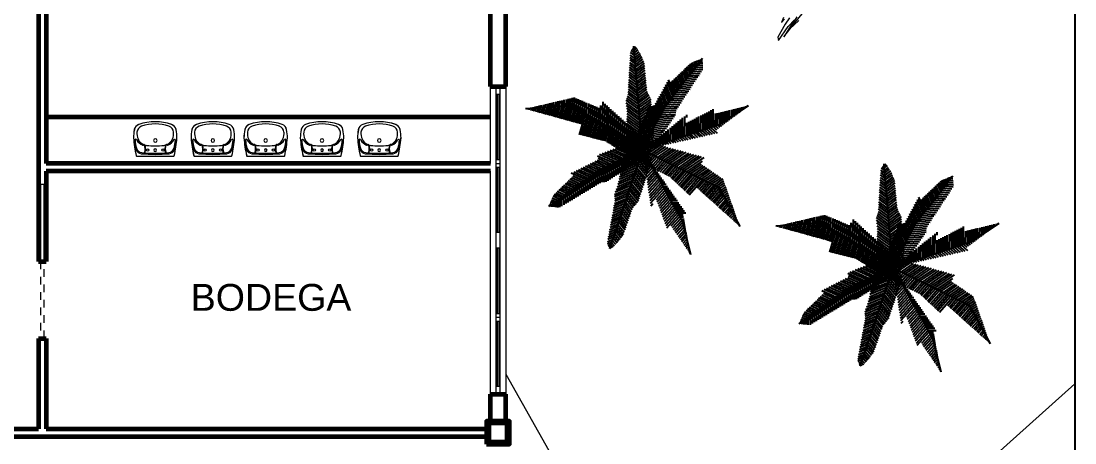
# Model space of a CAD drawing. Header units: millimetres. Extents: x 72 to 2826, y -203 to 794.
# Drawn here: x 1753.77 to 1767.47, y 377.95 to 383.43 of the extents above; entities that cross this region are included whole.
import ezdxf

# ---------------------------------------------------------------- set-up
doc = ezdxf.new("R2010")
doc.units = ezdxf.units.MM
doc.linetypes.add('ACAD_ISO03W100', pattern=[30, 12, -18])
for name, color, linetype, lineweight in [('01_Fina', 250, 'Continuous', 15), ('2D VEGETACION', 74, 'Continuous', 5), ('envolvente', 164, 'Continuous', 60), ('Estructura', 1, 'Continuous', 60), ('mobiliario', 252, 'Continuous', 9), ('puertas', 15, 'Continuous', 9), ('Texto', 250, 'Continuous', 9), ('ventanas', 132, 'Continuous', 9)]:
    doc.layers.add(name, color=color, linetype=linetype, lineweight=lineweight)
doc.layers.add('BOSQUENUEVO', color=64, linetype='Continuous')
doc.styles.get("Standard").update_dxf_attribs({"font": 'arial.ttf'})

# ---------------------------------------------------------------- blocks, each defined once
blk = doc.blocks.new('A-19')
at = {"layer": '2D VEGETACION'}
for points in [[(0.8181, -0.1804), (0.8391, -0.22), (0.8047, -0.1829)], [(0.7938, -0.2319), (0.8093, -0.244), (0.8007, -0.23)], [(0.8003, -0.2108), (0.8192, -0.2322), (0.8584, -0.2698), (0.8707, -0.2713), (0.8298, -0.2234), (0.8124, -0.1953), (0.8621, -0.248), (0.8226, -0.197), (0.7976, -0.1621)]]:
    blk.add_lwpolyline(points, dxfattribs=at)
blk = doc.blocks.new('*X73')
at = {"color": 0}
for p, q in [((6.839, 6.806), (7.285, 6.992)), ((6.851, 6.865), (7.185, 7.004)), ((6.863, 6.924), (7.084, 7.017)), ((6.875, 6.983), (6.984, 7.029)), ((6.792, 6.57), (7.221, 6.749)), ((6.804, 6.629), (7.242, 6.812)), ((6.816, 6.688), (7.263, 6.874)), ((6.827, 6.747), (7.284, 6.937)), ((6.743, 6.333), (7.137, 6.497)), ((6.756, 6.392), (7.158, 6.56)), ((6.768, 6.451), (7.179, 6.623)), ((6.78, 6.511), (7.2, 6.686)), ((6.68, 6.09), (7.053, 6.245)), ((6.702, 6.153), (7.074, 6.308)), ((6.718, 6.214), (7.095, 6.371)), ((6.731, 6.273), (7.116, 6.434)), ((6.614, 5.9), (6.991, 6.057)), ((6.619, 5.848), (6.97, 5.994)), ((6.635, 5.963), (7.012, 6.12)), ((6.657, 6.026), (7.032, 6.182)), ((6.594, 5.566), (6.865, 5.679)), ((6.605, 5.625), (6.886, 5.742)), ((6.616, 5.684), (6.907, 5.805)), ((6.625, 5.796), (6.949, 5.931)), ((6.627, 5.742), (6.928, 5.868)), ((6.551, 5.332), (6.781, 5.428)), ((6.562, 5.39), (6.802, 5.49)), ((6.573, 5.449), (6.823, 5.553)), ((6.584, 5.508), (6.844, 5.616)), ((6.508, 5.097), (6.697, 5.176)), ((6.519, 5.156), (6.718, 5.239)), ((6.529, 5.214), (6.739, 5.302)), ((6.54, 5.273), (6.76, 5.365)), ((6.464, 4.862), (6.613, 4.924)), ((6.475, 4.921), (6.634, 4.987)), ((6.486, 4.98), (6.655, 5.05)), ((6.497, 5.038), (6.676, 5.113)), ((6.443, 4.745), (6.571, 4.798)), ((6.446, 4.692), (6.551, 4.736)), ((6.454, 4.803), (6.592, 4.861)), ((6.466, 4.646), (6.53, 4.673)), ((6.485, 4.6), (6.509, 4.61))]:
    blk.add_line(p, q, dxfattribs=at)
blk = doc.blocks.new('*X74')
at = {"color": 0}
for p, q in [((7.443, 6.454), (7.215, 6.729)), ((7.462, 6.51), (7.233, 6.785)), ((7.48, 6.566), (7.252, 6.841)), ((7.499, 6.622), (7.27, 6.896)), ((7.518, 6.678), (7.289, 6.952)), ((7.536, 6.733), (7.376, 6.926)), ((7.35, 6.175), (7.122, 6.45)), ((7.369, 6.231), (7.14, 6.506)), ((7.388, 6.287), (7.159, 6.562)), ((7.406, 6.343), (7.177, 6.617)), ((7.425, 6.399), (7.196, 6.673)), ((7.276, 5.952), (7.047, 6.227)), ((7.295, 6.008), (7.066, 6.283)), ((7.313, 6.064), (7.084, 6.338)), ((7.332, 6.119), (7.103, 6.394)), ((7.17, 5.689), (6.954, 5.948)), ((7.202, 5.729), (6.973, 6.003)), ((7.22, 5.785), (6.991, 6.059)), ((7.239, 5.84), (7.01, 6.115)), ((7.257, 5.896), (7.029, 6.171)), ((7.048, 5.522), (6.88, 5.724)), ((7.071, 5.573), (6.899, 5.78)), ((7.104, 5.612), (6.917, 5.836)), ((7.137, 5.65), (6.936, 5.892)), ((6.953, 5.246), (6.787, 5.445)), ((6.972, 5.301), (6.806, 5.501)), ((6.991, 5.357), (6.824, 5.557)), ((7.01, 5.412), (6.843, 5.613)), ((7.029, 5.467), (6.861, 5.669)), ((6.857, 4.97), (6.694, 5.166)), ((6.877, 5.025), (6.713, 5.222)), ((6.896, 5.08), (6.731, 5.278)), ((6.915, 5.136), (6.75, 5.334)), ((6.934, 5.191), (6.768, 5.39)), ((6.748, 4.788), (6.62, 4.943)), ((6.779, 4.83), (6.638, 4.999)), ((6.81, 4.871), (6.657, 5.055)), ((6.838, 4.915), (6.675, 5.111)), ((6.58, 4.601), (6.527, 4.664)), ((6.614, 4.637), (6.545, 4.72)), ((6.649, 4.674), (6.564, 4.776)), ((6.684, 4.71), (6.582, 4.831)), ((6.718, 4.747), (6.601, 4.887)), ((6.535, 4.576), (6.508, 4.608))]:
    blk.add_line(p, q, dxfattribs=at)
blk = doc.blocks.new('*X77')
at = {"color": 0}
for p, q in [((6.512, 6.986), (6.912, 6.805)), ((6.578, 7.011), (6.971, 6.833)), ((6.644, 7.036), (7.03, 6.861)), ((6.709, 7.061), (7.089, 6.889)), ((6.775, 7.087), (7.149, 6.917)), ((6.84, 7.112), (7.208, 6.945)), ((6.906, 7.137), (7.267, 6.974)), ((6.972, 7.162), (7.271, 7.027)), ((7.037, 7.187), (7.198, 7.115)), ((7.103, 7.212), (7.124, 7.203)), ((6.139, 6.716), (6.438, 6.581)), ((6.197, 6.744), (6.497, 6.609)), ((6.204, 6.851), (6.616, 6.665)), ((6.215, 6.791), (6.556, 6.637)), ((6.25, 6.885), (6.675, 6.693)), ((6.316, 6.91), (6.734, 6.721)), ((6.381, 6.936), (6.793, 6.749)), ((6.447, 6.961), (6.852, 6.777)), ((5.618, 6.458), (5.968, 6.299)), ((5.676, 6.486), (6.015, 6.333)), ((5.734, 6.515), (6.062, 6.367)), ((5.792, 6.544), (6.109, 6.4)), ((5.85, 6.572), (6.156, 6.434)), ((5.908, 6.601), (6.203, 6.467)), ((5.966, 6.63), (6.26, 6.496)), ((6.023, 6.658), (6.319, 6.524)), ((6.081, 6.687), (6.379, 6.552)), ((5.447, 6.206), (5.686, 6.098)), ((5.486, 6.243), (5.733, 6.131)), ((5.524, 6.281), (5.78, 6.165)), ((5.56, 6.429), (5.921, 6.266)), ((5.563, 6.318), (5.827, 6.199)), ((5.601, 6.356), (5.874, 6.232)), ((5.178, 5.944), (5.356, 5.863)), ((5.216, 5.981), (5.403, 5.896)), ((5.255, 6.019), (5.45, 5.93)), ((5.293, 6.056), (5.497, 5.963)), ((5.332, 6.093), (5.544, 5.997)), ((5.37, 6.131), (5.591, 6.031)), ((5.409, 6.168), (5.638, 6.064)), ((5.032, 5.68), (5.074, 5.661)), ((5.052, 5.726), (5.121, 5.695)), ((5.072, 5.772), (5.168, 5.728)), ((5.092, 5.818), (5.215, 5.762)), ((5.112, 5.864), (5.262, 5.795)), ((5.139, 5.906), (5.309, 5.829)), ((5.013, 5.634), (5.027, 5.627))]:
    blk.add_line(p, q, dxfattribs=at)
blk = doc.blocks.new('*X78')
at = {"color": 0}
for p, q in [((7.298, 6.769), (7.292, 6.985)), ((6.759, 6.425), (6.749, 6.728)), ((6.808, 6.457), (6.799, 6.752)), ((6.857, 6.488), (6.848, 6.775)), ((6.906, 6.519), (6.897, 6.798)), ((6.955, 6.55), (6.947, 6.822)), ((7.004, 6.582), (6.996, 6.845)), ((7.053, 6.613), (7.045, 6.868)), ((7.102, 6.644), (7.095, 6.892)), ((7.151, 6.675), (7.144, 6.915)), ((7.2, 6.707), (7.193, 6.939)), ((7.249, 6.738), (7.243, 6.962)), ((7.348, 6.8), (7.343, 6.941)), ((7.397, 6.832), (7.395, 6.88)), ((6.217, 6.15), (6.207, 6.471)), ((6.266, 6.179), (6.256, 6.494)), ((6.315, 6.202), (6.306, 6.518)), ((6.365, 6.206), (6.355, 6.541)), ((6.415, 6.21), (6.404, 6.565)), ((6.464, 6.238), (6.454, 6.588)), ((6.513, 6.269), (6.503, 6.611)), ((6.562, 6.3), (6.552, 6.635)), ((6.611, 6.332), (6.601, 6.658)), ((6.66, 6.363), (6.651, 6.681)), ((6.71, 6.394), (6.7, 6.705)), ((5.873, 5.942), (5.864, 6.226)), ((5.922, 5.972), (5.913, 6.261)), ((5.971, 6.002), (5.962, 6.296)), ((6.02, 6.031), (6.011, 6.331)), ((6.069, 6.061), (6.06, 6.366)), ((6.118, 6.09), (6.109, 6.401)), ((6.168, 6.12), (6.158, 6.436)), ((5.48, 5.706), (5.473, 5.946)), ((5.529, 5.735), (5.522, 5.981)), ((5.578, 5.765), (5.57, 6.016)), ((5.627, 5.795), (5.619, 6.051)), ((5.676, 5.824), (5.668, 6.086)), ((5.725, 5.854), (5.717, 6.121)), ((5.775, 5.883), (5.766, 6.156)), ((5.824, 5.913), (5.815, 6.191)), ((5.133, 5.596), (5.13, 5.701)), ((5.183, 5.591), (5.179, 5.736)), ((5.233, 5.586), (5.228, 5.771)), ((5.283, 5.587), (5.277, 5.806)), ((5.332, 5.617), (5.326, 5.841)), ((5.382, 5.647), (5.375, 5.876)), ((5.431, 5.676), (5.424, 5.911)), ((5.033, 5.606), (5.032, 5.631)), ((5.083, 5.601), (5.081, 5.666))]:
    blk.add_line(p, q, dxfattribs=at)
blk = doc.blocks.new('*X80')
at = {"color": 0}
for p, q in [((7.304, 7.045), (7.495, 7.177)), ((7.306, 7.108), (7.432, 7.195)), ((7.307, 6.987), (7.558, 7.16)), ((7.309, 7.17), (7.369, 7.212)), ((7.359, 6.962), (7.62, 7.142)), ((7.41, 6.936), (7.683, 7.125)), ((7.461, 6.911), (7.746, 7.107)), ((7.513, 6.886), (7.808, 7.09)), ((7.564, 6.861), (7.871, 7.073)), ((7.615, 6.835), (7.934, 7.055)), ((7.667, 6.81), (7.997, 7.038)), ((7.718, 6.785), (8.059, 7.02)), ((7.769, 6.759), (8.122, 7.003)), ((7.821, 6.734), (8.185, 6.985)), ((7.872, 6.709), (8.247, 6.968)), ((7.924, 6.683), (8.31, 6.95)), ((7.975, 6.658), (8.373, 6.933)), ((8.026, 6.633), (8.436, 6.915)), ((8.078, 6.608), (8.498, 6.898)), ((8.129, 6.582), (8.561, 6.88)), ((8.18, 6.557), (8.624, 6.863)), ((8.232, 6.532), (8.686, 6.845)), ((8.283, 6.506), (8.749, 6.828)), ((8.334, 6.481), (8.812, 6.81)), ((8.386, 6.456), (8.769, 6.72)), ((8.437, 6.43), (8.747, 6.644)), ((8.489, 6.405), (8.791, 6.614)), ((8.54, 6.38), (8.835, 6.584)), ((8.591, 6.354), (8.879, 6.553)), ((8.643, 6.329), (8.924, 6.523)), ((8.694, 6.304), (8.968, 6.493)), ((8.745, 6.279), (9.012, 6.462)), ((8.797, 6.253), (9.056, 6.432)), ((8.848, 6.228), (9.1, 6.402)), ((8.899, 6.203), (9.144, 6.371)), ((8.951, 6.177), (9.188, 6.341)), ((9.002, 6.152), (9.232, 6.311)), ((9.054, 6.127), (9.276, 6.28)), ((9.105, 6.101), (9.296, 6.233)), ((9.156, 6.076), (9.313, 6.184)), ((9.188, 6.037), (9.33, 6.136)), ((9.212, 5.993), (9.348, 6.087)), ((9.236, 5.949), (9.365, 6.038)), ((9.26, 5.905), (9.382, 5.989)), ((9.284, 5.86), (9.399, 5.94)), ((9.308, 5.816), (9.416, 5.891)), ((9.332, 5.772), (9.434, 5.842)), ((9.356, 5.728), (9.451, 5.793)), ((9.38, 5.684), (9.468, 5.744)), ((9.404, 5.64), (9.485, 5.696)), ((9.428, 5.596), (9.502, 5.647)), ((9.452, 5.551), (9.519, 5.598)), ((9.476, 5.507), (9.537, 5.549)), ((9.5, 5.463), (9.554, 5.5)), ((9.524, 5.419), (9.571, 5.451)), ((9.549, 5.375), (9.588, 5.402)), ((9.573, 5.331), (9.605, 5.353)), ((9.597, 5.287), (9.623, 5.304)), ((9.621, 5.242), (9.64, 5.256)), ((9.645, 5.198), (9.657, 5.207)), ((9.669, 5.154), (9.674, 5.158))]:
    blk.add_line(p, q, dxfattribs=at)
blk = doc.blocks.new('*X79')
at = {"color": 0}
for p, q in [((7.285, 6.924), (7.33, 6.976)), ((7.234, 6.712), (7.423, 6.93)), ((7.259, 6.818), (7.377, 6.953)), ((7.273, 6.681), (7.47, 6.907)), ((7.32, 6.659), (7.516, 6.884)), ((7.366, 6.636), (7.562, 6.861)), ((7.412, 6.613), (7.609, 6.839)), ((7.459, 6.59), (7.655, 6.816)), ((7.505, 6.567), (7.702, 6.793)), ((7.551, 6.544), (7.748, 6.77)), ((7.598, 6.521), (7.794, 6.747)), ((7.644, 6.498), (7.841, 6.724)), ((7.69, 6.475), (7.887, 6.701)), ((7.737, 6.452), (7.934, 6.679)), ((7.783, 6.43), (7.98, 6.656)), ((7.829, 6.407), (8.026, 6.633)), ((7.876, 6.384), (8.073, 6.61)), ((7.922, 6.361), (8.119, 6.587)), ((7.969, 6.338), (8.165, 6.564)), ((8.005, 6.304), (8.212, 6.541)), ((8.041, 6.269), (8.258, 6.519)), ((8.078, 6.235), (8.305, 6.496)), ((8.114, 6.201), (8.351, 6.473)), ((8.151, 6.167), (8.397, 6.45)), ((8.187, 6.132), (8.444, 6.427)), ((8.224, 6.098), (8.49, 6.404)), ((8.26, 6.064), (8.537, 6.381)), ((8.297, 6.03), (8.583, 6.359)), ((8.333, 5.995), (8.629, 6.336)), ((8.37, 5.961), (8.676, 6.313)), ((8.406, 5.927), (8.722, 6.29)), ((8.443, 5.893), (8.769, 6.267)), ((8.648, 6.052), (8.815, 6.244)), ((8.686, 6.02), (8.861, 6.221)), ((8.723, 5.986), (8.908, 6.199)), ((8.76, 5.953), (8.954, 6.176)), ((8.797, 5.919), (9.001, 6.153)), ((8.835, 5.886), (9.047, 6.13)), ((8.872, 5.853), (9.093, 6.107)), ((8.909, 5.819), (9.14, 6.084)), ((8.946, 5.786), (9.179, 6.053)), ((8.983, 5.752), (9.204, 6.006)), ((9.021, 5.719), (9.23, 5.959)), ((9.058, 5.686), (9.255, 5.913)), ((9.095, 5.652), (9.281, 5.866)), ((9.132, 5.619), (9.306, 5.819)), ((9.169, 5.585), (9.332, 5.772)), ((9.207, 5.552), (9.358, 5.725)), ((9.244, 5.518), (9.383, 5.678)), ((9.281, 5.485), (9.409, 5.632)), ((9.318, 5.452), (9.434, 5.585)), ((9.355, 5.418), (9.46, 5.538)), ((9.393, 5.385), (9.485, 5.491)), ((9.43, 5.351), (9.511, 5.444)), ((9.467, 5.318), (9.536, 5.397)), ((9.504, 5.285), (9.562, 5.351)), ((9.542, 5.251), (9.587, 5.304)), ((9.579, 5.218), (9.613, 5.257)), ((9.616, 5.184), (9.638, 5.21)), ((9.653, 5.151), (9.664, 5.163))]:
    blk.add_line(p, q, dxfattribs=at)
blk = doc.blocks.new('*X76')
at = {"color": 0}
for p, q in [((7.324, 6.95), (7.329, 6.95)), ((7.352, 6.9), (7.364, 6.9)), ((7.379, 6.85), (7.398, 6.85)), ((7.407, 6.8), (7.433, 6.8)), ((7.435, 6.75), (7.467, 6.75)), ((7.463, 6.7), (7.502, 6.7)), ((7.491, 6.65), (7.536, 6.65)), ((7.519, 6.6), (7.571, 6.6)), ((7.546, 6.55), (7.605, 6.55)), ((7.574, 6.5), (7.64, 6.5)), ((7.602, 6.45), (7.675, 6.45)), ((7.63, 6.4), (7.709, 6.4)), ((7.658, 6.35), (7.744, 6.35)), ((7.686, 6.3), (7.778, 6.3)), ((7.714, 6.25), (7.813, 6.25)), ((7.741, 6.2), (7.847, 6.2)), ((7.769, 6.15), (7.882, 6.15)), ((7.797, 6.1), (7.917, 6.1)), ((7.825, 6.05), (7.951, 6.05)), ((7.853, 6), (7.986, 6)), ((7.881, 5.95), (8.02, 5.95)), ((7.909, 5.9), (8.055, 5.9)), ((7.936, 5.85), (8.089, 5.85)), ((7.964, 5.8), (8.124, 5.8)), ((7.992, 5.75), (8.158, 5.75)), ((8.02, 5.7), (8.193, 5.7)), ((8.048, 5.65), (8.228, 5.65)), ((8.076, 5.6), (8.262, 5.6)), ((8.103, 5.55), (8.297, 5.55)), ((8.131, 5.5), (8.331, 5.5)), ((8.159, 5.45), (8.366, 5.45)), ((8.187, 5.4), (8.301, 5.4)), ((8.215, 5.35), (8.31, 5.35)), ((8.243, 5.3), (8.319, 5.3)), ((8.271, 5.25), (8.329, 5.25)), ((8.288, 5.2), (8.338, 5.2)), ((8.3, 5.15), (8.347, 5.15)), ((8.313, 5.1), (8.356, 5.1)), ((8.325, 5.05), (8.366, 5.05)), ((8.338, 5), (8.375, 5)), ((8.35, 4.95), (8.384, 4.95)), ((8.363, 4.9), (8.393, 4.9)), ((8.375, 4.85), (8.402, 4.85)), ((8.388, 4.8), (8.412, 4.8)), ((8.4, 4.75), (8.421, 4.75)), ((8.413, 4.7), (8.43, 4.7)), ((8.425, 4.65), (8.439, 4.65)), ((8.438, 4.6), (8.449, 4.6)), ((8.45, 4.55), (8.458, 4.55)), ((8.463, 4.5), (8.467, 4.5)), ((8.475, 4.45), (8.476, 4.45))]:
    blk.add_line(p, q, dxfattribs=at)
blk = doc.blocks.new('*X75')
at = {"color": 0}
for p, q in [((7.306, 6.959), (7.314, 6.968)), ((7.316, 6.896), (7.34, 6.922)), ((7.326, 6.832), (7.365, 6.876)), ((7.335, 6.769), (7.391, 6.83)), ((7.345, 6.705), (7.416, 6.783)), ((7.355, 6.642), (7.442, 6.737)), ((7.364, 6.578), (7.468, 6.691)), ((7.374, 6.515), (7.493, 6.645)), ((7.384, 6.451), (7.519, 6.599)), ((7.393, 6.388), (7.545, 6.553)), ((7.403, 6.324), (7.57, 6.507)), ((7.413, 6.261), (7.596, 6.461)), ((7.423, 6.197), (7.622, 6.415)), ((7.432, 6.134), (7.647, 6.369)), ((7.442, 6.07), (7.673, 6.323)), ((7.452, 6.006), (7.699, 6.277)), ((7.461, 5.943), (7.724, 6.231)), ((7.471, 5.879), (7.75, 6.185)), ((7.481, 5.816), (7.776, 6.139)), ((7.49, 5.752), (7.801, 6.093)), ((7.5, 5.689), (7.827, 6.047)), ((7.645, 5.773), (7.853, 6.001)), ((7.664, 5.72), (7.878, 5.955)), ((7.51, 5.625), (7.557, 5.677)), ((7.684, 5.668), (7.904, 5.908)), ((7.703, 5.615), (7.929, 5.862)), ((7.723, 5.562), (7.955, 5.816)), ((7.742, 5.509), (7.981, 5.77)), ((7.761, 5.456), (8.006, 5.724)), ((7.781, 5.403), (8.032, 5.678)), ((7.8, 5.35), (8.058, 5.632)), ((7.82, 5.297), (8.083, 5.586)), ((7.839, 5.245), (8.109, 5.54)), ((7.859, 5.192), (8.135, 5.494)), ((7.878, 5.139), (8.16, 5.448)), ((7.897, 5.086), (8.186, 5.402)), ((8.008, 5.132), (8.212, 5.356)), ((8.036, 5.09), (8.237, 5.31)), ((8.065, 5.047), (8.263, 5.264)), ((8.094, 5.004), (8.284, 5.213)), ((8.122, 4.962), (8.299, 5.155)), ((8.151, 4.919), (8.313, 5.097)), ((8.18, 4.876), (8.328, 5.038)), ((8.209, 4.834), (8.343, 4.98)), ((8.237, 4.791), (8.357, 4.922)), ((8.266, 4.748), (8.372, 4.864)), ((8.295, 4.705), (8.386, 4.806)), ((8.323, 4.663), (8.401, 4.747)), ((8.352, 4.62), (8.415, 4.689)), ((8.381, 4.577), (8.43, 4.631)), ((8.41, 4.535), (8.444, 4.573)), ((8.438, 4.492), (8.459, 4.515)), ((8.467, 4.449), (8.473, 4.456))]:
    blk.add_line(p, q, dxfattribs=at)
blk = doc.blocks.new('ARB16')
for points in [[(0.025, -0.003), (-0.153, 2.167)], [(0.025, -0.003), (0.504, 0.913), (1.281, 1.916)], [(0.025, -0.003), (-1.497, 0.92), (-2.419, 0.857)], [(0.025, -0.003), (1.656, 0.535), (2.249, 0.926)], [(0.025, -0.003), (-0.908, -0.446), (-1.941, -1.184)], [(0.025, -0.003), (-0.663, -2.069)], [(0.025, -0.003), (1.623, -0.79), (2.065, -1.602)], [(0.025, -0.003), (0.861, -1.504), (1.033, -2.192)]]:
    blk.add_lwpolyline(points)
at = {"xscale": -0.8550237249794747, "yscale": 0.8550237249794747, "zscale": 0.8550237249794747}
for name, p, rotation in [('*X73', (-4.622, 7.283), 166.2803685724027), ('*X74', (-4.622, 7.283), 166.2803685724027), ('*X80', (-1.655, -8.481), 302.5390603787091), ('*X77', (6.238, 6.005), 87.7934113527195), ('*X78', (6.238, 6.005), 87.7934113527195), ('*X79', (-1.655, -8.481), 302.5390603787091), ('*X75', (-0.524, 8.622), 137.3938790022308), ('*X76', (-0.524, 8.622), 137.3938790022308)]:
    blk.add_blockref(name, p, dxfattribs=dict(at, rotation=rotation))
at = {"xscale": 0.8550237249794747, "yscale": 0.8550237249794747, "zscale": 0.8550237249794747}
for name in ['*X77', '*X73', '*X80', '*X78', '*X74', '*X79', '*X75', '*X76']:
    blk.add_blockref(name, (-6.217, -5.98), dxfattribs=at)

msp = doc.modelspace()

# ---------------------------------------------------------------- linework, layer by layer
msp.add_line((1767.474, 415.58), (1767.474, 355.58))
at = {"layer": '01_Fina', "color": 252, "linetype": 'Continuous', "lineweight": 9, "true_color": 0x939598}
msp.add_lwpolyline([(1760.074, 378.838), (1760.926, 377.33), (1763.086, 376.33), (1764.526, 376.07), (1767.474, 378.712)], dxfattribs=at)
at = {"layer": 'envolvente'}
for p, q in [((1753.999, 384.58), (1753.999, 380.305)), ((1754.099, 384.58), (1754.099, 381.58)), ((1759.874, 382.58), (1759.874, 383.58)), ((1760.074, 382.58), (1760.074, 383.58)), ((1759.874, 382.58), (1760.074, 382.58)), ((1759.874, 382.18), (1754.099, 382.18)), ((1759.874, 381.58), (1754.099, 381.58)), ((1754.099, 381.48), (1754.099, 380.305)), ((1759.874, 381.48), (1754.099, 381.48)), ((1753.999, 380.305), (1754.099, 380.305)), ((1753.999, 379.305), (1753.999, 378.13)), ((1753.999, 379.305), (1754.099, 379.305)), ((1754.099, 379.305), (1754.099, 378.13)), ((1759.874, 378.23), (1759.874, 378.58)), ((1759.874, 378.58), (1760.074, 378.58)), ((1760.074, 378.23), (1760.074, 378.58)), ((1749.074, 378.13), (1753.999, 378.13)), ((1749.174, 378.03), (1759.824, 378.03)), ((1754.099, 378.13), (1759.824, 378.13))]:
    msp.add_line(p, q, dxfattribs=at)
at = {"layer": 'envolvente', "lineweight": 9}
for p, q in [((1759.874, 381.58), (1759.874, 382.58)), ((1760.074, 382.58), (1760.074, 378.58)), ((1759.874, 378.58), (1759.874, 381.48))]:
    msp.add_line(p, q, dxfattribs=at)
at = {"layer": 'Estructura'}
for points in [[(1759.824, 377.93), (1760.124, 377.93), (1760.124, 378.23), (1759.824, 378.23)], [(1759.854, 377.96), (1760.094, 377.96), (1760.094, 378.2), (1759.854, 378.2)]]:
    msp.add_lwpolyline(points, close=True, dxfattribs=at)
at = {"layer": 'mobiliario'}
for p, q in [((1755.279, 381.672), (1755.754, 381.672)), ((1756.028, 381.672), (1756.504, 381.672)), ((1756.715, 381.672), (1757.19, 381.672)), ((1757.447, 381.672), (1757.923, 381.672)), ((1758.192, 381.672), (1758.667, 381.672))]:
    msp.add_line(p, q, dxfattribs=at)
for points in [[(1755.303, 382.085, 0.264015), (1755.245, 382.018, 0.049575), (1755.234, 381.91, 0.038872), (1755.269, 381.68, 0.348533), (1755.279, 381.672), (1755.754, 381.672, 0.348533), (1755.764, 381.68, 0.038872), (1755.799, 381.91, 0.049575), (1755.788, 382.018, 0.264015), (1755.73, 382.085, 0.171738), (1755.303, 382.085)], [(1756.052, 382.085, 0.264015), (1755.994, 382.018, 0.049575), (1755.983, 381.91, 0.038872), (1756.019, 381.68, 0.348533), (1756.028, 381.672), (1756.504, 381.672, 0.348533), (1756.513, 381.68, 0.038872), (1756.548, 381.91, 0.049575), (1756.538, 382.018, 0.264015), (1756.479, 382.085, 0.171738), (1756.052, 382.085)], [(1756.739, 382.085, 0.264015), (1756.681, 382.018, 0.049575), (1756.67, 381.91, 0.038872), (1756.706, 381.68, 0.348533), (1756.715, 381.672), (1757.19, 381.672, 0.348533), (1757.2, 381.68, 0.038872), (1757.235, 381.91, 0.049575), (1757.225, 382.018, 0.264015), (1757.166, 382.085, 0.171738), (1756.739, 382.085)], [(1757.472, 382.085, 0.264015), (1757.413, 382.018, 0.049575), (1757.403, 381.91, 0.038872), (1757.438, 381.68, 0.348533), (1757.447, 381.672), (1757.923, 381.672, 0.348533), (1757.932, 381.68, 0.038872), (1757.968, 381.91, 0.049575), (1757.957, 382.018, 0.264015), (1757.899, 382.085, 0.171738), (1757.472, 382.085)], [(1758.216, 382.085, 0.264015), (1758.157, 382.018, 0.049575), (1758.147, 381.91, 0.038872), (1758.182, 381.68, 0.348533), (1758.192, 381.672), (1758.667, 381.672, 0.348533), (1758.676, 381.68, 0.038872), (1758.712, 381.91, 0.049575), (1758.701, 382.018, 0.264015), (1758.643, 382.085, 0.171738), (1758.216, 382.085)]]:
    msp.add_lwpolyline(points, format="xyb", dxfattribs=at)
for centre in [(1755.417, 381.752), (1755.617, 381.752), (1756.166, 381.752), (1756.366, 381.752), (1756.853, 381.752), (1757.053, 381.752), (1757.585, 381.752), (1757.785, 381.752), (1758.329, 381.752), (1758.529, 381.752)]:
    msp.add_circle(centre, 0.0148, dxfattribs=at)
for centre, radius, start, end in [((1755.784, 381.91), 0.55, 168.6475, 180), ((1755.333, 382.001), 0.09, 109.4896, 168.6475), ((1755.368, 381.977), 0.09, 108.8339, 174.8891), ((1755.517, 381.482), 0.64, 70.5104, 109.4896), ((1755.517, 381.542), 0.55, 71.1661, 108.8339), ((1755.665, 381.977), 0.09, 5.1109, 71.1661), ((1755.7, 382.001), 0.09, 11.3525, 70.5104), ((1755.249, 381.91), 0.55, 0, 11.3525), ((1756.533, 381.91), 0.55, 168.6475, 180), ((1756.082, 382.001), 0.09, 109.4896, 168.6475), ((1756.117, 381.977), 0.09, 108.8339, 174.8891), ((1756.266, 381.482), 0.64, 70.5104, 109.4896), ((1756.266, 381.542), 0.55, 71.1661, 108.8339), ((1756.414, 381.977), 0.09, 5.1109, 71.1661), ((1756.449, 382.001), 0.09, 11.3525, 70.5104), ((1755.998, 381.91), 0.55, 0, 11.3525), ((1757.22, 381.91), 0.55, 168.6475, 180), ((1756.769, 382.001), 0.09, 109.4896, 168.6475), ((1756.804, 381.977), 0.09, 108.8339, 174.8891), ((1756.953, 381.482), 0.64, 70.5104, 109.4896), ((1756.953, 381.542), 0.55, 71.1661, 108.8339), ((1757.101, 381.977), 0.09, 5.1109, 71.1661), ((1757.136, 382.001), 0.09, 11.3525, 70.5104), ((1756.685, 381.91), 0.55, 0, 11.3525), ((1757.953, 381.91), 0.55, 168.6475, 180), ((1757.502, 382.001), 0.09, 109.4896, 168.6475), ((1757.537, 381.977), 0.09, 108.8339, 174.8891), ((1757.685, 381.482), 0.64, 70.5104, 109.4896), ((1757.685, 381.542), 0.55, 71.1661, 108.8339), ((1757.834, 381.977), 0.09, 5.1109, 71.1661), ((1757.869, 382.001), 0.09, 11.3525, 70.5104), ((1757.418, 381.91), 0.55, 0, 11.3525), ((1758.697, 381.91), 0.55, 168.6475, 180), ((1758.246, 382.001), 0.09, 109.4896, 168.6475), ((1758.281, 381.977), 0.09, 108.8339, 174.8891), ((1758.429, 381.482), 0.64, 70.5104, 109.4896), ((1758.429, 381.542), 0.55, 71.1661, 108.8339), ((1758.578, 381.977), 0.09, 5.1109, 71.1661), ((1758.613, 382.001), 0.09, 11.3525, 70.5104), ((1758.162, 381.91), 0.55, 0, 11.3525), ((1756.73, 382.021), 1.5, 184.235, 193.1394), ((1755.694, 381.902), 0.45, 182.5492, 198.3376), ((1755.264, 381.883), 0.01, 32.5846, 182.4693), ((1755.694, 381.902), 0.44, 182.4693, 196.4432), ((1755.398, 381.972), 0.15, 213.6383, 259.2468), ((1755.399, 381.95), 0.14, 206.0639, 250.9983), ((1755.459, 381.969), 0.181, 174.8891, 203.4394), ((1755.421, 381.953), 0.14, 203.4394, 245.334), ((1755.517, 381.877), 0.023, 90, 270), ((1755.517, 381.877), 0.023, 270, 90), ((1755.636, 381.972), 0.15, 280.7532, 326.3617), ((1755.612, 381.953), 0.14, 294.666, 336.5606), ((1755.635, 381.95), 0.14, 289.0017, 333.9361), ((1755.575, 381.969), 0.181, 336.5606, 5.1109), ((1755.769, 381.883), 0.01, 357.5307, 147.4154), ((1755.339, 381.902), 0.44, 343.5568, 357.5307), ((1754.303, 382.021), 1.5, 346.8606, 355.765), ((1755.339, 381.902), 0.45, 341.6624, 357.4508), ((1757.479, 382.021), 1.5, 184.235, 193.1394), ((1756.443, 381.902), 0.45, 182.5492, 198.3376), ((1756.014, 381.883), 0.01, 32.5846, 182.4693), ((1756.443, 381.902), 0.44, 182.4693, 196.4432), ((1756.147, 381.972), 0.15, 213.6383, 259.2468), ((1756.148, 381.95), 0.14, 206.0639, 250.9983), ((1756.208, 381.969), 0.181, 174.8891, 203.4394), ((1756.17, 381.953), 0.14, 203.4394, 245.334), ((1756.266, 381.877), 0.023, 90, 270), ((1756.266, 381.877), 0.023, 270, 90), ((1756.385, 381.972), 0.15, 280.7532, 326.3617), ((1756.361, 381.953), 0.14, 294.666, 336.5606), ((1756.384, 381.95), 0.14, 289.0017, 333.9361), ((1756.324, 381.969), 0.181, 336.5606, 5.1109), ((1756.518, 381.883), 0.01, 357.5307, 147.4154), ((1756.089, 381.902), 0.44, 343.5568, 357.5307), ((1755.053, 382.021), 1.5, 346.8606, 355.765), ((1756.089, 381.902), 0.45, 341.6624, 357.4508), ((1758.166, 382.021), 1.5, 184.235, 193.1394), ((1757.13, 381.902), 0.45, 182.5492, 198.3376), ((1756.7, 381.883), 0.01, 32.5846, 182.4693), ((1757.13, 381.902), 0.44, 182.4693, 196.4432), ((1756.834, 381.972), 0.15, 213.6383, 259.2468), ((1756.835, 381.95), 0.14, 206.0639, 250.9983), ((1756.895, 381.969), 0.181, 174.8891, 203.4394), ((1756.857, 381.953), 0.14, 203.4394, 245.334), ((1756.953, 381.877), 0.023, 90, 270), ((1756.953, 381.877), 0.023, 270, 90), ((1757.072, 381.972), 0.15, 280.7532, 326.3617), ((1757.048, 381.953), 0.14, 294.666, 336.5606), ((1757.071, 381.95), 0.14, 289.0017, 333.9361), ((1757.011, 381.969), 0.181, 336.5606, 5.1109), ((1757.205, 381.883), 0.01, 357.5307, 147.4154), ((1756.776, 381.902), 0.44, 343.5568, 357.5307), ((1755.739, 382.021), 1.5, 346.8606, 355.765), ((1756.776, 381.902), 0.45, 341.6624, 357.4508), ((1758.898, 382.021), 1.5, 184.235, 193.1394), ((1757.862, 381.902), 0.45, 182.5492, 198.3376), ((1757.433, 381.883), 0.01, 32.5846, 182.4693), ((1757.862, 381.902), 0.44, 182.4693, 196.4432), ((1757.566, 381.972), 0.15, 213.6383, 259.2468), ((1757.567, 381.95), 0.14, 206.0639, 250.9983), ((1757.627, 381.969), 0.181, 174.8891, 203.4394), ((1757.59, 381.953), 0.14, 203.4394, 245.334), ((1757.685, 381.877), 0.023, 90, 270), ((1757.685, 381.877), 0.023, 270, 90), ((1757.804, 381.972), 0.15, 280.7532, 326.3617), ((1757.781, 381.953), 0.14, 294.666, 336.5606), ((1757.803, 381.95), 0.14, 289.0017, 333.9361), ((1757.743, 381.969), 0.181, 336.5606, 5.1109), ((1757.937, 381.883), 0.01, 357.5307, 147.4154), ((1757.508, 381.902), 0.44, 343.5568, 357.5307), ((1756.472, 382.021), 1.5, 346.8606, 355.765), ((1757.508, 381.902), 0.45, 341.6624, 357.4508), ((1759.643, 382.021), 1.5, 184.235, 193.1394), ((1758.606, 381.902), 0.45, 182.5492, 198.3376), ((1758.177, 381.883), 0.01, 32.5846, 182.4693), ((1758.606, 381.902), 0.44, 182.4693, 196.4432), ((1758.31, 381.972), 0.15, 213.6383, 259.2468), ((1758.311, 381.95), 0.14, 206.0639, 250.9983), ((1758.371, 381.969), 0.181, 174.8891, 203.4394), ((1758.334, 381.953), 0.14, 203.4394, 245.334), ((1758.429, 381.877), 0.023, 90, 270), ((1758.429, 381.877), 0.023, 270, 90), ((1758.548, 381.972), 0.15, 280.7532, 326.3617), ((1758.525, 381.953), 0.14, 294.666, 336.5606), ((1758.547, 381.95), 0.14, 289.0017, 333.9361), ((1758.487, 381.969), 0.181, 336.5606, 5.1109), ((1758.682, 381.883), 0.01, 357.5307, 147.4154), ((1758.252, 381.902), 0.44, 343.5568, 357.5307), ((1757.216, 382.021), 1.5, 346.8606, 355.765), ((1758.252, 381.902), 0.45, 341.6624, 357.4508), ((1755.343, 381.785), 0.08, 198.3376, 264.5139), ((1755.349, 381.8), 0.08, 196.4432, 264.6574), ((1755.356, 381.826), 0.00918, 250.9983, 322.2053), ((1755.372, 381.814), 0.0111, 20.4496, 142.2053), ((1755.371, 381.728), 0.01, 265.5375, 343.8307), ((1755.377, 381.727), 0.01, 265.7246, 344.3432), ((1755.38, 381.816), 0.00272, 111.2388, 200.4961), ((1755.242, 381.765), 0.144, 343.8307, 20.4961), ((1755.421, 381.953), 0.14, 253.7957, 262.7821), ((1755.242, 381.765), 0.15, 344.3432, 20.4496), ((1755.517, 382.707), 0.9, 262.7821, 277.2179), ((1755.517, 381.752), 0.0175, 90, 270), ((1755.517, 381.752), 0.0175, 270, 90), ((1755.612, 381.953), 0.14, 277.2179, 286.2043), ((1755.791, 381.765), 0.15, 159.5504, 195.6568), ((1755.791, 381.765), 0.144, 159.5039, 196.1693), ((1755.656, 381.727), 0.01, 195.6568, 274.2754), ((1755.661, 381.814), 0.0111, 37.7947, 159.5504), ((1755.663, 381.728), 0.01, 196.1693, 274.4625), ((1755.654, 381.816), 0.00272, 339.5039, 68.7612), ((1755.677, 381.826), 0.00918, 217.7947, 289.0017), ((1755.685, 381.8), 0.08, 275.3426, 343.5568), ((1755.691, 381.785), 0.08, 275.4861, 341.6624), ((1756.092, 381.785), 0.08, 198.3376, 264.5139), ((1756.098, 381.8), 0.08, 196.4432, 264.6574), ((1756.105, 381.826), 0.00918, 250.9983, 322.2053), ((1756.121, 381.814), 0.0111, 20.4496, 142.2053), ((1756.12, 381.728), 0.01, 265.5375, 343.8307), ((1756.126, 381.727), 0.01, 265.7246, 344.3432), ((1756.129, 381.816), 0.00272, 111.2388, 200.4961), ((1755.991, 381.765), 0.144, 343.8307, 20.4961), ((1756.17, 381.953), 0.14, 253.7957, 262.7821), ((1755.991, 381.765), 0.15, 344.3432, 20.4496), ((1756.266, 382.707), 0.9, 262.7821, 277.2179), ((1756.266, 381.752), 0.0175, 90, 270), ((1756.266, 381.752), 0.0175, 270, 90), ((1756.361, 381.953), 0.14, 277.2179, 286.2043), ((1756.541, 381.765), 0.15, 159.5504, 195.6568), ((1756.406, 381.727), 0.01, 195.6568, 274.2754), ((1756.541, 381.765), 0.144, 159.5039, 196.1693), ((1756.41, 381.814), 0.0111, 37.7947, 159.5504), ((1756.412, 381.728), 0.01, 196.1693, 274.4625), ((1756.403, 381.816), 0.00272, 339.5039, 68.7612), ((1756.426, 381.826), 0.00918, 217.7947, 289.0017), ((1756.434, 381.8), 0.08, 275.3426, 343.5568), ((1756.44, 381.785), 0.08, 275.4861, 341.6624), ((1756.779, 381.785), 0.08, 198.3376, 264.5139), ((1756.785, 381.8), 0.08, 196.4432, 264.6574), ((1756.792, 381.826), 0.00918, 250.9983, 322.2053), ((1756.808, 381.814), 0.0111, 20.4496, 142.2053), ((1756.807, 381.728), 0.01, 265.5375, 343.8307), ((1756.813, 381.727), 0.01, 265.7246, 344.3432), ((1756.816, 381.816), 0.00272, 111.2388, 200.4961), ((1756.678, 381.765), 0.144, 343.8307, 20.4961), ((1756.857, 381.953), 0.14, 253.7957, 262.7821), ((1756.678, 381.765), 0.15, 344.3432, 20.4496), ((1756.953, 382.707), 0.9, 262.7821, 277.2179), ((1756.953, 381.752), 0.0175, 90, 270), ((1756.953, 381.752), 0.0175, 270, 90), ((1757.048, 381.953), 0.14, 277.2179, 286.2043), ((1757.227, 381.765), 0.15, 159.5504, 195.6568), ((1757.227, 381.765), 0.144, 159.5039, 196.1693), ((1757.093, 381.727), 0.01, 195.6568, 274.2754), ((1757.097, 381.814), 0.0111, 37.7947, 159.5504), ((1757.099, 381.728), 0.01, 196.1693, 274.4625), ((1757.09, 381.816), 0.00272, 339.5039, 68.7612), ((1757.113, 381.826), 0.00918, 217.7947, 289.0017), ((1757.121, 381.8), 0.08, 275.3426, 343.5568), ((1757.127, 381.785), 0.08, 275.4861, 341.6624), ((1757.511, 381.785), 0.08, 198.3376, 264.5139), ((1757.517, 381.8), 0.08, 196.4432, 264.6574), ((1757.525, 381.826), 0.00918, 250.9983, 322.2053), ((1757.541, 381.814), 0.0111, 20.4496, 142.2053), ((1757.539, 381.728), 0.01, 265.5375, 343.8307), ((1757.548, 381.816), 0.00272, 111.2388, 200.4961), ((1757.41, 381.765), 0.144, 343.8307, 20.4961), ((1757.545, 381.727), 0.01, 265.7246, 344.3432), ((1757.59, 381.953), 0.14, 253.7957, 262.7821), ((1757.41, 381.765), 0.15, 344.3432, 20.4496), ((1757.685, 382.707), 0.9, 262.7821, 277.2179), ((1757.685, 381.752), 0.0175, 90, 270), ((1757.685, 381.752), 0.0175, 270, 90), ((1757.781, 381.953), 0.14, 277.2179, 286.2043), ((1757.96, 381.765), 0.15, 159.5504, 195.6568), ((1757.825, 381.727), 0.01, 195.6568, 274.2754), ((1757.96, 381.765), 0.144, 159.5039, 196.1693), ((1757.83, 381.814), 0.0111, 37.7947, 159.5504), ((1757.831, 381.728), 0.01, 196.1693, 274.4625), ((1757.822, 381.816), 0.00272, 339.5039, 68.7612), ((1757.846, 381.826), 0.00918, 217.7947, 289.0017), ((1757.853, 381.8), 0.08, 275.3426, 343.5568), ((1757.859, 381.785), 0.08, 275.4861, 341.6624), ((1758.255, 381.785), 0.08, 198.3376, 264.5139), ((1758.261, 381.8), 0.08, 196.4432, 264.6574), ((1758.269, 381.826), 0.00918, 250.9983, 322.2053), ((1758.285, 381.814), 0.0111, 20.4496, 142.2053), ((1758.283, 381.728), 0.01, 265.5375, 343.8307), ((1758.292, 381.816), 0.00272, 111.2388, 200.4961), ((1758.155, 381.765), 0.144, 343.8307, 20.4961), ((1758.289, 381.727), 0.01, 265.7246, 344.3432), ((1758.334, 381.953), 0.14, 253.7957, 262.7821), ((1758.155, 381.765), 0.15, 344.3432, 20.4496), ((1758.429, 382.707), 0.9, 262.7821, 277.2179), ((1758.429, 381.752), 0.0175, 90, 270), ((1758.429, 381.752), 0.0175, 270, 90), ((1758.525, 381.953), 0.14, 277.2179, 286.2043), ((1758.704, 381.765), 0.15, 159.5504, 195.6568), ((1758.569, 381.727), 0.01, 195.6568, 274.2754), ((1758.704, 381.765), 0.144, 159.5039, 196.1693), ((1758.574, 381.814), 0.0111, 37.7947, 159.5504), ((1758.575, 381.728), 0.01, 196.1693, 274.4625), ((1758.566, 381.816), 0.00272, 339.5039, 68.7612), ((1758.59, 381.826), 0.00918, 217.7947, 289.0017), ((1758.597, 381.8), 0.08, 275.3426, 343.5568), ((1758.603, 381.785), 0.08, 275.4861, 341.6624), ((1755.279, 381.682), 0.01, 193.1394, 270), ((1755.517, 383.597), 1.9, 264.5139, 275.4861), ((1755.517, 383.597), 1.885, 264.6574, 275.3426), ((1755.754, 381.682), 0.01, 270, 346.8606), ((1756.028, 381.682), 0.01, 193.1394, 270), ((1756.266, 383.597), 1.9, 264.5139, 275.4861), ((1756.266, 383.597), 1.885, 264.6574, 275.3426), ((1756.504, 381.682), 0.01, 270, 346.8606), ((1756.715, 381.682), 0.01, 193.1394, 270), ((1756.953, 383.597), 1.9, 264.5139, 275.4861), ((1756.953, 383.597), 1.885, 264.6574, 275.3426), ((1757.19, 381.682), 0.01, 270, 346.8606), ((1757.447, 381.682), 0.01, 193.1394, 270), ((1757.685, 383.597), 1.9, 264.5139, 275.4861), ((1757.685, 383.597), 1.885, 264.6574, 275.3426), ((1757.923, 381.682), 0.01, 270, 346.8606), ((1758.192, 381.682), 0.01, 193.1394, 270), ((1758.429, 383.597), 1.9, 264.5139, 275.4861), ((1758.429, 383.597), 1.885, 264.6574, 275.3426), ((1758.667, 381.682), 0.01, 270, 346.8606)]:
    msp.add_arc(centre, radius, start, end, dxfattribs=at)
at = {"layer": 'puertas'}
msp.add_lwpolyline([(1754.074, 381.305), (1754.024, 381.305), (1754.024, 380.305), (1754.074, 380.305)], close=True, dxfattribs=at)
at = {"layer": 'puertas', "linetype": 'ACAD_ISO03W100', "ltscale": 0.004}
msp.add_lwpolyline([(1754.074, 380.305), (1754.024, 380.305), (1754.024, 379.305), (1754.074, 379.305)], close=True, dxfattribs=at)
at = {"layer": 'ventanas'}
for p, q in [((1759.949, 380.58), (1759.949, 382.58)), ((1759.999, 382.58), (1759.999, 380.58)), ((1759.949, 382.48), (1759.999, 382.48)), ((1759.964, 382.48), (1759.964, 381.63)), ((1759.984, 382.48), (1759.984, 381.63)), ((1759.949, 381.63), (1759.999, 381.63)), ((1759.949, 381.58), (1759.999, 381.58)), ((1759.949, 381.53), (1759.999, 381.53)), ((1759.964, 381.53), (1759.964, 380.68)), ((1759.984, 381.53), (1759.984, 380.68)), ((1759.999, 380.68), (1759.949, 380.68)), ((1759.949, 378.58), (1759.949, 380.58)), ((1759.999, 380.58), (1759.999, 378.58)), ((1759.949, 380.48), (1759.999, 380.48)), ((1759.964, 380.48), (1759.964, 379.63)), ((1759.984, 380.48), (1759.984, 379.63)), ((1759.949, 379.63), (1759.999, 379.63)), ((1759.949, 379.58), (1759.999, 379.58)), ((1759.949, 379.53), (1759.999, 379.53)), ((1759.964, 379.53), (1759.964, 378.68)), ((1759.984, 379.53), (1759.984, 378.68)), ((1759.999, 378.68), (1759.949, 378.68))]:
    msp.add_line(p, q, dxfattribs=at)

# ---------------------------------------------------------------- block references
at = {"layer": '2D VEGETACION', "xscale": 3.564090667824112, "yscale": 3.564090667824112, "zscale": 3.564090667824112, "rotation": 284.5812153900507}
msp.add_blockref('A-19', (1763.773, 386.423), dxfattribs=at)
at = {"layer": 'BOSQUENUEVO', "xscale": 0.6211720672489845, "yscale": 0.6211720672489845, "zscale": 0.6211720672489845}
for p in [(1761.835, 381.756), (1765.09, 380.229)]:
    msp.add_blockref('ARB16', p, dxfattribs=at)

# ---------------------------------------------------------------- texts
at = {"layer": 'Texto', "insert": (1755.978, 379.658), "char_height": 0.3495, "width": 4.6263, "attachment_point": 7}
msp.add_mtext('BODEGA', dxfattribs=at)

doc.saveas('drawing.dxf')
